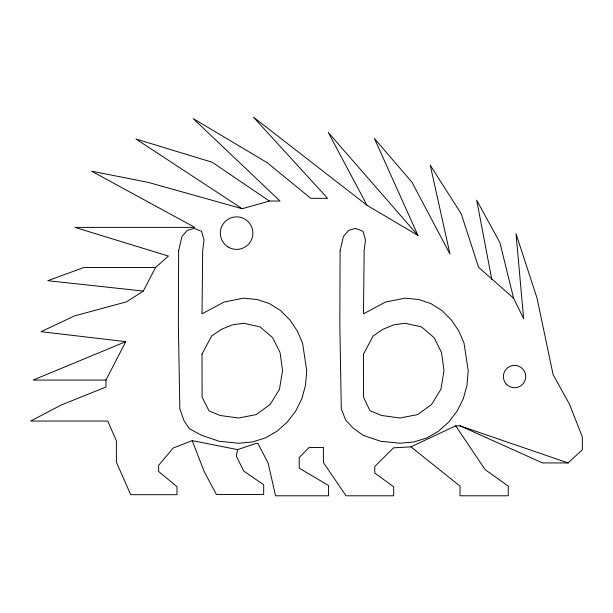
<?xml version="1.0" encoding="UTF-8"?>
<svg xmlns="http://www.w3.org/2000/svg" width="613" height="613" viewBox="0 0 613 613"><rect width="100%" height="100%" fill="white"/><g stroke="black" fill="none" stroke-linecap="round" stroke-linejoin="round"><path stroke-width="0.92" d="M237.645 449.613L236.273 456.018L243.706 471.022L263.674 484.791L263.674 494.446L216.381 494.446L204.16 471.512L192.191 440.632L173.234 447.98L158.66 465.305L158.66 471.512L177.004 486.653L177.004 494.683L130.715 494.683L116.378 462.179L116.378 440.831L107.75 421.054L30.65 421.054L61.461 404.902L105.965 387.025L105.965 380.068L125.749 341.648L41.017 331.687L74.564 315.894L126.493 301.841L143.312 291.075L155.564 267.452L168.406 256.073L74.939 227.385L194.758 227.385L91.552 171.157L148.116 182.352L242.173 208.719L269.398 201.041L280.018 201.041L193.241 118.631L267.253 162.713L310.783 198.321L327.572 198.321L253.498 117.213L367.026 205.294L417.974 235.453L374.413 138.484L411.982 182.253L449.965 254.02L430.234 165.158L461.267 213.883L478.6 267.314L513.587 298.209L523.64 318.66L516.031 233.729L537.08 298.301L553.095 374.589L569.508 404.235L582.35 436.939L582.35 449.773L568.09 462.938L542.582 462.938L460.026 425.843L455.666 425.843L410.948 446.839L393.508 447.842L374.781 466.462L374.781 473.052L393.692 486.829L393.692 495.787L346.046 495.787L323.403 462.562L323.403 447.467L309.105 447.467L299.213 457.513L299.213 468.171L328.56 485.481L328.56 495.787L275.551 495.787L268.073 462.869L257.943 443.582L256.441 443.26L237.645 449.613L192.191 440.632M125.749 341.648L33.156 380.068L105.965 380.068M155.564 267.452L84.065 267.452L47.806 280.708L143.312 291.075M460.026 425.843L568.09 462.938M242.173 208.719L135.963 139.005L212.198 162.253L269.398 201.041M410.948 446.839L460.026 486.094L460.026 495.787L508.238 495.787L508.238 486.094L485.22 469.719L455.666 425.843M417.974 235.453L328.269 132.454L367.026 205.294M513.587 298.209L499.917 242.648L476.676 200.144L491.779 279.428M178.636 250.832L178.368 324.453L179.831 408.833L183.839 420.25L189.233 428.633L201.623 435.284L219.163 441.26L238.564 443.253L252.518 441.935L265.276 437.973L276.838 431.368L287.206 422.127L295.75 410.986L301.857 398.703L305.519 385.271L306.738 370.696L302.554 343.027L297.32 330.959L289.995 320.07L280.417 310.477L269.498 303.619L257.23 299.512L243.614 298.14L224.013 302.063L202.022 313.818L202.688 250.832L204.014 239.936L201.524 231.262L194.053 228.373L187.172 230.404L181.954 236.48L178.636 250.832M340.092 250.832L339.832 324.453L341.288 408.833L345.571 419.897L352.575 427.598L363.08 435.284L380.627 441.26L400.028 443.253L413.982 441.935L426.74 437.973L438.295 431.368L448.662 422.127L457.214 410.986L463.313 398.703L466.976 385.271L468.202 370.696L464.01 343.027L458.777 330.959L451.452 320.07L441.881 310.477L430.954 303.619L418.687 299.512L405.078 298.14L385.477 302.063L363.486 313.818L364.145 250.832L365.478 239.936L362.98 231.262L355.509 228.373L348.628 230.404L343.418 236.48L340.092 250.832M202.022 354.023L202.091 397.14L209.025 410.886L220.098 415.484L238.564 418.005L256.111 414.618L270.195 404.45L279.467 389.232L282.555 370.696L280.064 352.529L272.586 337.61L259.966 326.844L243.614 323.258L232.588 324.783L221.293 329.373L211.631 336.016L202.022 354.023M363.478 354.138L363.547 397.14L369.923 410.656L381.554 415.484L400.028 418.005L417.568 414.618L431.652 404.45L440.923 389.232L444.011 370.696L441.521 352.529L434.042 337.61L421.422 326.844L405.078 323.258L394.044 324.783L382.75 329.373L373.187 335.947L363.478 354.138M506.66 384.466A11.18 11.18 0 0 0 525.364 379.447A11.18 11.18 0 0 0 511.671 365.754A11.18 11.18 0 0 0 506.66 384.466M228.09 246.985A16.275 16.275 0 0 0 252.885 233.576A16.275 16.275 0 0 0 228.871 218.81A16.275 16.275 0 0 0 228.09 246.985"/></g></svg>
